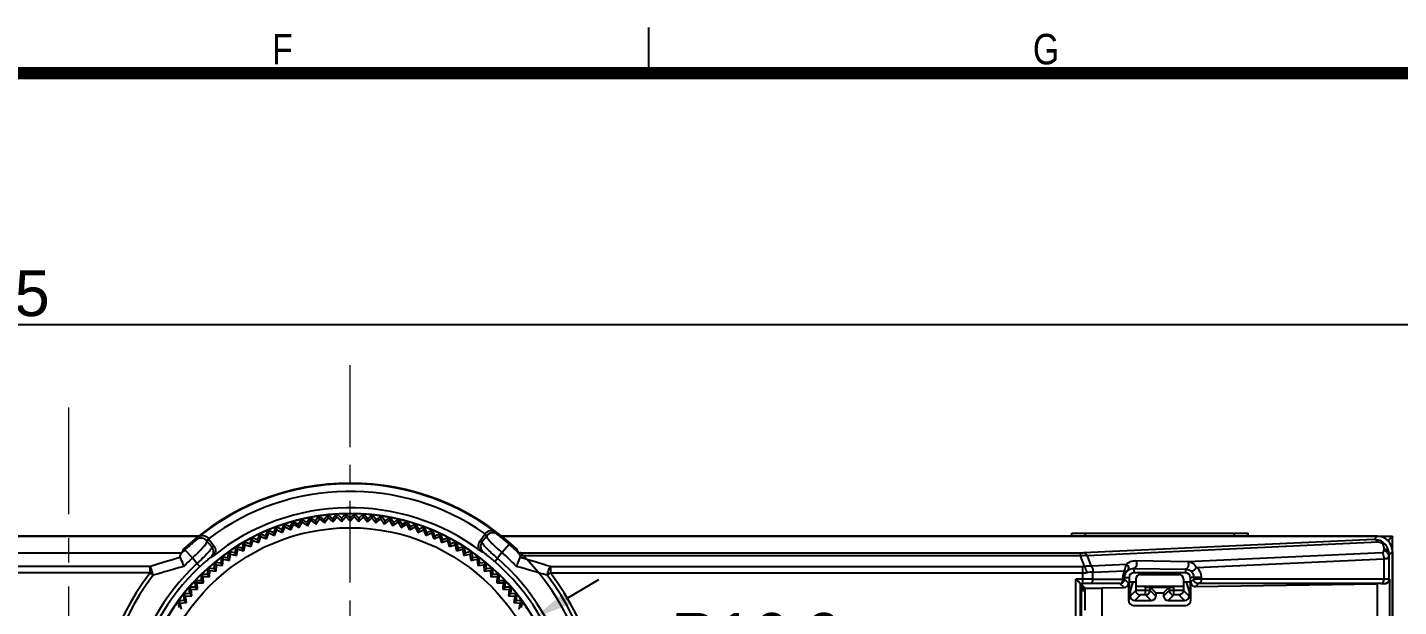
# Model space of a CAD drawing. Header units: millimetres. Extents: x 509 to 2357, y -197 to 647.
# Drawn here: x 2062.8 to 2152.9, y 170.6 to 208.6 of the extents above; entities that cross this region are included whole.
import ezdxf

# ---------------------------------------------------------------- set-up
doc = ezdxf.new("R2010")
doc.units = ezdxf.units.MM
doc.header["$PDMODE"] = 3
doc.header["$PDSIZE"] = 0.7
doc.linetypes.add('CENTER', pattern=[17.8, 10.75, -2.35, 2.35, -2.35])
doc.linetypes.add('CENTER2', pattern=[28.575, 19.05, -3.175, 3.175, -3.175])
doc.layers.get('0').update_dxf_attribs({"linetype": 'CONTINUOUS'})
doc.layers.get('Defpoints').update_dxf_attribs({"linetype": 'CONTINUOUS'})
doc.layers.add('3', color=112, linetype='CENTER', lineweight=15)
for name, color, linetype in [('CASE_BODY_55DXF_CONTINUOUS_LINE', 7, 'CONTINUOUS'), ('COVER_TOP_55DXF_CONTINUOUS_LINE', 7, 'CONTINUOUS'), ('Dim', 1, 'CONTINUOUS'), ('KNOB_ROTARY_DXF_CONTINUOUS_LINE', 7, 'CONTINUOUS')]:
    doc.layers.add(name, color=color, linetype=linetype)
doc.styles.add('OMI-1', font='arial.ttf', dxfattribs={"oblique": 1, "height": 3})
doc.styles.get("Standard").update_dxf_attribs({"font": 'gulim.ttc', "width": 0.8})
doc.dimstyles.new('1', dxfattribs={"dimtxt": 5, "dimasz": 2.5, "dimexe": 0.8, "dimexo": 0.3, "dimgap": 0.5, "dimtad": 1, "dimtoh": 1, "dimdec": 1, "dimzin": 0, "dimdsep": 46, "dimtxsty": 'OMI-1', "dimcen": 0, "dimclrd": 256, "dimclre": 256, "dimclrt": 256, "dimadec": 0, "dimazin": 0, "dimtfac": 0.8, "dimtdec": 1, "dimtix": 1, "dimtmove": 0, "dimatfit": 3, "dimfxl": 1, "dimtolj": 1, "dimtzin": 0, "dimarcsym": 0})

# ---------------------------------------------------------------- blocks, each defined once
blk = doc.blocks.new('*D4122')
at = {"layer": 'Defpoints', "color": 0}
for p in [(2099.681, 165.706), (2083.97, 162.726)]:
    blk.add_point(p, dxfattribs=at)
at = {"layer": 'Dim', "lineweight": -2}
for p, q in [((2102.137, 166.172), (2104.594, 166.638)), ((2116.13, 166.638), (2104.594, 166.638)), ((2083.97, 162.726), (2099.681, 165.706))]:
    blk.add_line(p, q, dxfattribs=at)
blk.add_arc((2083.97, 162.726), 15.991, 7.8728, 45.82838, dxfattribs=at)
at = {"layer": 'Dim'}
blk.add_solid([(2102.06, 166.581), (2102.215, 165.763), (2099.681, 165.706)], dxfattribs=at)
at = {"layer": 'Dim', "insert": (2110.612, 168.67), "char_height": 3, "attachment_point": 5, "style": 'OMI-1'}
blk.add_mtext('\\A1;R16.0', dxfattribs=at)
blk = doc.blocks.new('*D4123')
at = {"layer": 'Defpoints', "color": 0}
for p in [(2096.013, 169.839), (2071.928, 155.614)]:
    blk.add_point(p, dxfattribs=at)
at = {"layer": 'Dim', "lineweight": -2}
for p, q in [((2098.165, 171.11), (2100.318, 172.382)), ((2096.013, 169.839), (2071.928, 155.614)), ((2069.775, 154.342), (2059.904, 148.512)), ((2044.374, 148.512), (2059.904, 148.512))]:
    blk.add_line(p, q, dxfattribs=at)
blk.add_arc((2083.97, 162.726), 13.986, 125.97482, 213.84478, dxfattribs=at)
at = {"layer": 'Dim'}
for points in [[(2097.953, 171.469), (2098.377, 170.751), (2096.013, 169.839)], [(2069.987, 153.984), (2069.563, 154.701), (2071.928, 155.614)]]:
    blk.add_solid(points, dxfattribs=at)
at = {"layer": 'Dim', "insert": (2050.01, 150.628), "char_height": 3, "attachment_point": 5, "style": 'OMI-1'}
blk.add_mtext('\\A1;∅28.0', dxfattribs=at)
blk = doc.blocks.new('*D4134')
at = {"layer": 'Defpoints', "color": 0}
for p in [(2162.67, 189.139), (2162.67, 182.443), (1955.27, 173.241)]:
    blk.add_point(p, dxfattribs=at)
at = {"layer": 'Dim', "lineweight": -2}
for p, q in [((1955.27, 173.541), (1955.27, 189.939)), ((2162.67, 182.743), (2162.67, 189.939)), ((1957.77, 189.139), (2160.17, 189.139))]:
    blk.add_line(p, q, dxfattribs=at)
at = {"layer": 'Dim'}
for points in [[(1957.77, 189.555), (1957.77, 188.722), (1955.27, 189.139)], [(2160.17, 188.722), (2160.17, 189.555), (2162.67, 189.139)]]:
    blk.add_solid(points, dxfattribs=at)
at = {"layer": 'Dim', "insert": (2058.97, 191.17), "char_height": 3, "attachment_point": 5, "style": 'OMI-1'}
blk.add_mtext('\\A1;\\A1;207.5', dxfattribs=at)

msp = doc.modelspace()

# ---------------------------------------------------------------- linework, layer by layer
msp.add_line((2103.589, 205.65), (2103.589, 208.65))
at = {"const_width": 0.8}
msp.add_lwpolyline([(2353.589, 205.65), (1803.589, 205.65), (1803.589, -174.35), (2353.589, -174.35)], close=True, dxfattribs=at)
at = {"layer": '3', "linetype": 'CENTER', "ltscale": 0.5}
msp.add_line((2083.97, 109.889), (2083.97, 187.078), dxfattribs=at)
at = {"layer": '3', "linetype": 'CENTER2', "ltscale": 0.5}
msp.add_line((2065.47, -109.066), (2065.47, 183.692), dxfattribs=at)
at = {"layer": 'CASE_BODY_55DXF_CONTINUOUS_LINE', "color": 7, "linetype": 'Continuous'}
for p, q in [((1978.47, 175.226), (2073.999, 175.226)), ((2093.94, 175.226), (2152.47, 175.226)), ((2131.393, 175.426), (2142.993, 175.426)), ((2131.393, 175.226), (2131.393, 175.426)), ((2131.393, 175.426), (2142.993, 175.426)), ((2131.393, 175.226), (2131.393, 175.426)), ((2132.293, 175.226), (2132.293, 175.426)), ((2142.093, 175.226), (2142.093, 175.426)), ((2142.993, 175.226), (2142.993, 175.426)), ((2152.47, 175.226), (2152.177, 174.933)), ((2152.355, 175.111), (2152.325, 175.081)), ((2152.47, 169.149), (2152.47, 175.226)), ((2135.405, 172.226), (2135.231, 171.646)), ((2135.601, 172.407), (2135.604, 171.962)), ((2135.9, 172.712), (2138.441, 172.712)), ((2138.739, 172.407), (2138.737, 171.962)), ((2139.109, 171.646), (2138.935, 172.226)), ((2132.028, 171.982), (2132.058, 171.982)), ((2132.123, 171.957), (2132.028, 171.957)), ((2132.028, 171.903), (2132.178, 171.903)), ((2132.203, 171.878), (2132.028, 171.878)), ((2132.27, 171.8), (2132.028, 171.8)), ((2132.028, 171.746), (2132.27, 171.746)), ((2132.27, 171.721), (2132.028, 171.721)), ((2132.27, 171.646), (2132.028, 171.646)), ((2132.049, 171.824), (2132.27, 171.824)), ((2135.231, 171.646), (2135.17, 171.646)), ((2135.231, 171.304), (2135.604, 171.676)), ((2135.231, 171.646), (2135.231, 171.304)), ((2135.531, 171.004), (2135.902, 171.375)), ((2135.604, 171.962), (2138.737, 171.962)), ((2135.604, 171.962), (2135.604, 171.676)), ((2136.538, 171.675), (2135.604, 171.675)), ((2136.24, 171.375), (2135.902, 171.375)), ((2136.238, 171.876), (2138.102, 171.876)), ((2136.238, 171.375), (2136.238, 171.876)), ((2136.609, 171.004), (2136.238, 171.375)), ((2136.537, 171.644), (2136.538, 171.675)), ((2136.538, 171.675), (2136.538, 171.875)), ((2136.538, 171.875), (2136.909, 171.504)), ((2136.909, 171.304), (2136.553, 171.66)), ((2136.909, 171.504), (2137.431, 171.504)), ((2136.909, 171.504), (2136.909, 171.304)), ((2137.802, 171.875), (2137.431, 171.504)), ((2137.802, 171.675), (2137.431, 171.304)), ((2137.431, 171.504), (2137.431, 171.304)), ((2138.102, 171.375), (2137.731, 171.004)), ((2137.802, 171.875), (2137.802, 171.675)), ((2138.737, 171.675), (2137.802, 171.675)), ((2138.102, 171.375), (2138.102, 171.876)), ((2138.438, 171.375), (2138.102, 171.375)), ((2138.438, 171.375), (2138.809, 171.004)), ((2138.737, 171.962), (2138.737, 171.676)), ((2138.737, 171.676), (2139.109, 171.304)), ((2139.17, 171.646), (2139.109, 171.646)), ((2139.109, 171.646), (2139.109, 171.304)), ((2135.531, 171.004), (2136.609, 171.004)), ((2137.731, 171.004), (2138.809, 171.004))]:
    msp.add_line(p, q, dxfattribs=at)
for points in [[(2152.291, 175.047), (2152.255, 175.012), (2152.217, 174.974), (2152.177, 174.933)], [(2152.43, 175.186), (2152.409, 175.164), (2152.355, 175.111)], [(2152.47, 175.226), (2152.468, 175.223), (2152.46, 175.216), (2152.447, 175.203)]]:
    msp.add_lwpolyline(points, dxfattribs=at)
msp.add_arc((2151.47, 174.226), 1, 0, 90, dxfattribs=at)
for centre, major_axis, ratio, start_param, end_param in [((2135.901, 172.407), (-0.045, 0.302), 0.981628, -0.145647, 1.425058), ((2138.439, 172.407), (0.045, 0.302), 0.981628, -1.425058, 0.145647), ((2135.531, 171.304), (0.212, 0.212), 0.999973, -3.926977, -2.356208), ((2136.238, 171.875), (0.3, 0), 0.005236, 0.005236, 1.570796), ((2136.609, 171.304), (0.212, -0.212), 0.999973, -0.785384, 0.785384), ((2137.731, 171.304), (0.212, 0.212), 0.999973, -3.926977, -2.356208), ((2138.102, 171.875), (0.3, 0), 0.005236, 1.570796, 1.753107), ((2138.809, 171.304), (0.212, -0.212), 0.999973, -0.785384, 0.785384)]:
    msp.add_ellipse(centre, major_axis=major_axis, ratio=ratio, start_param=start_param, end_param=end_param, dxfattribs=at)
for points, knots in [([(2135.604, 171.675), (2135.604, 171.591), (2135.677, 171.431), (2135.834, 171.375), (2135.902, 171.375)], [0, 0, 0, 0, 0.551802, 1, 1, 1, 1]), ([(2136.24, 171.375), (2136.311, 171.375), (2136.459, 171.431), (2136.529, 171.573), (2136.537, 171.644)], [0, 0, 0, 0, 0.499946, 1, 1, 1, 1]), ([(2138.737, 171.676), (2138.737, 171.592), (2138.664, 171.431), (2138.507, 171.375), (2138.438, 171.375)], [0, 0, 0, 0, 0.551509, 1, 1, 1, 1])]:
    msp.add_open_spline(points, degree=3, knots=knots, dxfattribs=at)
for points in [[(2137.802, 171.675), (2137.802, 171.606), (2137.828, 171.534), (2137.872, 171.482)], [(2137.872, 171.482), (2137.927, 171.417), (2138.018, 171.375), (2138.102, 171.375)]]:
    msp.add_open_spline(points, degree=3, dxfattribs=at)
at = {"layer": 'COVER_TOP_55DXF_CONTINUOUS_LINE', "color": 7, "linetype": 'Continuous'}
for p, q in [((2073.999, 175.226), (1979.469, 175.226)), ((2074.884, 174.525), (2074.561, 174.917)), ((2074.665, 175.067), (2075.019, 174.597)), ((2092.494, 174.907), (2092.832, 175.39)), ((2092.941, 175.244), (2092.632, 174.84)), ((2151.472, 175.226), (2093.94, 175.226)), ((2151.26, 175.014), (2132.159, 174.131)), ((2151.535, 174.831), (2132.434, 173.947)), ((2151.26, 175.014), (2151.472, 175.226)), ((2072.89, 174.115), (1980.58, 174.115)), ((2073.105, 174.33), (2073.599, 173.803)), ((2093.942, 174.165), (2093.652, 173.789)), ((2093.942, 174.165), (2094.416, 174.709)), ((2131.976, 174.127), (2095.052, 174.127)), ((2131.976, 173.941), (2095.142, 173.941)), ((2131.976, 173.941), (2131.976, 174.127)), ((2131.976, 173.941), (2131.976, 174.127)), ((2132.222, 173.255), (2131.976, 173.941)), ((2132.222, 173.255), (2131.976, 173.941)), ((2132.671, 173.288), (2132.434, 173.947)), ((2139.013, 173.581), (2151.782, 174.172)), ((2151.917, 174.307), (2151.925, 174.421)), ((2152.241, 173.891), (2152.249, 174.006)), ((2152.249, 174.006), (2152.47, 174.228)), ((2152.47, 174.228), (2152.47, 169.149)), ((2070.815, 173.241), (2036.97, 173.241)), ((2070.815, 173.241), (2070.815, 172.828)), ((2073.902, 173.438), (2073.599, 173.803)), ((2073.902, 173.438), (2074.092, 173.235)), ((2093.469, 173.579), (2093.652, 173.789)), ((2097.125, 173.241), (2132.122, 173.241)), ((2097.125, 173.241), (2097.125, 172.828)), ((2132.122, 172.415), (2132.122, 173.241)), ((2132.671, 173.288), (2134.983, 173.395)), ((2135.47, 173.122), (2138.87, 173.074)), ((2135.47, 173.122), (2135.47, 172.826)), ((2135.608, 173.629), (2139.013, 173.581)), ((2138.87, 173.074), (2138.87, 172.826)), ((2139.59, 173.187), (2151.904, 173.756)), ((2151.904, 173.756), (2151.904, 172.419)), ((2152.241, 173.891), (2152.241, 172.414)), ((2070.815, 172.828), (2036.97, 172.828)), ((2070.815, 172.828), (2071.027, 172.666)), ((2096.914, 172.666), (2097.125, 172.828)), ((2097.125, 172.828), (2132.122, 172.828)), ((2132.122, 172.415), (2131.668, 172.408)), ((2132.122, 172.415), (2131.668, 172.408)), ((2131.668, 153.282), (2131.668, 172.408)), ((2131.968, 172.113), (2131.668, 172.408)), ((2131.668, 153.282), (2131.668, 172.408)), ((2131.968, 172.113), (2131.668, 172.408)), ((2131.926, 172.154), (2131.904, 172.176)), ((2131.926, 172.154), (2131.904, 172.176)), ((2131.957, 172.124), (2131.944, 172.137)), ((2131.968, 172.113), (2131.965, 172.116)), ((2132.127, 172.115), (2131.968, 172.113)), ((2132.127, 172.115), (2131.968, 172.113)), ((2131.968, 153.582), (2131.968, 172.113)), ((2132.028, 172.054), (2131.968, 172.113)), ((2131.968, 153.582), (2131.968, 172.113)), ((2132.028, 172.054), (2131.968, 172.113)), ((2132.127, 172.115), (2132.122, 172.415)), ((2134.559, 172.119), (2132.59, 172.119)), ((2132.784, 172.872), (2134.869, 172.968)), ((2132.784, 172.419), (2132.784, 172.872)), ((2132.784, 172.419), (2134.854, 172.419)), ((2134.828, 171.855), (2134.559, 172.119)), ((2134.753, 172.526), (2135.17, 172.526)), ((2134.753, 172.419), (2134.753, 172.526)), ((2134.854, 172.419), (2134.854, 172.526)), ((2135.123, 172.155), (2134.854, 172.419)), ((2135.123, 172.155), (2135.123, 171.026)), ((2135.17, 172.526), (2135.17, 171.826)), ((2135.17, 172.226), (2135.596, 172.226)), ((2138.87, 172.826), (2135.47, 172.826)), ((2138.745, 172.226), (2139.17, 172.226)), ((2139.905, 172.526), (2139.17, 172.526)), ((2139.17, 172.526), (2139.17, 171.826)), ((2139.407, 172.419), (2139.217, 172.227)), ((2139.217, 171.026), (2139.217, 172.227)), ((2139.407, 172.526), (2139.407, 172.419)), ((2151.904, 172.419), (2139.407, 172.419)), ((2139.407, 172.412), (2139.407, 172.419)), ((2139.711, 172.119), (2139.522, 171.927)), ((2139.711, 172.119), (2139.707, 172.119)), ((2151.71, 172.119), (2139.711, 172.119)), ((2139.905, 172.526), (2139.905, 172.419)), ((2152.269, 172.405), (2152.241, 172.414)), ((2152.269, 172.405), (2152.269, 169.171)), ((2132.028, 172.054), (2132.058, 172.054)), ((2132.028, 169.626), (2132.028, 172.054)), ((2132.049, 172.029), (2132.058, 172.054)), ((2132.27, 171.812), (2132.049, 172.029)), ((2132.27, 171.812), (2133.37, 171.829)), ((2132.27, 170.376), (2132.27, 171.812)), ((2133.37, 171.832), (2134.828, 171.855)), ((2133.37, 171.832), (2133.37, 169.184)), ((2135.17, 171.826), (2135.148, 171.026)), ((2139.17, 171.826), (2139.192, 171.026)), ((2139.522, 171.927), (2151.47, 172.111)), ((2151.47, 172.111), (2151.47, 169.184)), ((2135.47, 170.679), (2138.87, 170.679))]:
    msp.add_line(p, q, dxfattribs=at)
for points in [[(2131.904, 172.176), (2131.849, 172.23), (2131.817, 172.262), (2131.782, 172.296), (2131.745, 172.332), (2131.707, 172.369), (2131.668, 172.408)], [(2131.782, 172.296), (2131.745, 172.332), (2131.707, 172.369), (2131.668, 172.408)], [(2131.904, 172.176), (2131.849, 172.23), (2131.817, 172.262)], [(2131.968, 172.113), (2131.965, 172.116), (2131.957, 172.124), (2131.944, 172.137)]]:
    msp.add_lwpolyline(points, dxfattribs=at)
for centre, radius, start, end in [((2083.97, 162.726), 15.991, 46.90329, 133.09671), ((2083.97, 162.726), 15.956, 53.3193, 128.71659), ((2083.97, 162.726), 15.456, 55.01794, 127.01794), ((2083.97, 162.726), 14.376, 53.08736, 128.94853), ((2086.92, 164.167), 16.981, 139.58735, 140.35021), ((2087.304, 164.484), 16.47, 140.07272, 140.69293), ((2085.731, 160.761), 15.679, 63.8892, 64.4498), ((2080.576, 164.364), 16.47, 41.34296, 41.96317), ((2080.971, 164.062), 16.981, 41.68568, 42.44854), ((2083.97, 162.726), 15.896, 133.11684, 134.21948), ((2082.28, 160.7), 15.679, 117.58609, 118.14669), ((2086.152, 160.494), 15.168, 64.27295, 64.82247), ((2083.97, 162.726), 15.175, 43.86546, 48.91905), ((2083.97, 162.726), 15.896, 45.66083, 48.91905), ((2083.97, 162.726), 14.701, 133.22855, 48.80734), ((2083.97, 162.726), 14.423, 133.22855, 48.80734), ((2089.062, 115.26), 60.784, 105.51623, 107.46899), ((2088.58, 115.365), 59.929, 105.03861, 107.03147), ((2083.97, 162.726), 15.175, 133.11684, 136.13454), ((2081.87, 160.418), 15.168, 117.21342, 117.76294), ((2079.361, 115.364), 59.93, 72.96858, 74.96141), ((2078.878, 115.259), 60.786, 72.53112, 74.48383), ((2132.122, 173.624), 0.383, 270.04722, 285.25764), ((2083.97, 162.726), 16.586, 142.47851, 37.52148), ((2083.97, 162.726), 16.32, 142.47851, 37.52148), ((2132.123, 175.148), 2.32, 269.97139, 276.1813), ((2133.007, 167.001), 5.875, 92.17945, 96.19671), ((2135.656, 172.526), 0.903, 173.34386, 179.99578), ((2135.655, 172.526), 0.902, 150.63176, 173.339), ((2135.458, 172.526), 0.603, 168.58983, 179.98351), ((2135.456, 172.526), 0.602, 150.41929, 168.57661), ((2135.424, 172.544), 0.565, 131.24023, 150.40284), ((2135.47, 172.526), 0.3, 90, 180), ((2138.87, 172.526), 0.3, 0, 90), ((2135.47, 171.026), 0.347, 180, 270), ((2138.87, 171.026), 0.347, 270, 0)]:
    msp.add_arc(centre, radius, start, end, dxfattribs=at)
for centre, major_axis, ratio, start_param, end_param in [((2151.469, 174.225), (0.709, 0.709), 0.997265, -0.784029, 0.784029), ((2083.97, 167.26), (0, 13.612), 0.942905, 1.01836, 1.042703), ((2083.97, 167.26), (0, 13.612), 0.942905, -1.041973, -1.01836), ((2134.823, 172.155), (0.214, -0.211), 0.9997, -0.777608, 0.777487), ((2139.517, 172.227), (0.211, 0.214), 0.999691, -3.934479, -2.34859)]:
    msp.add_ellipse(centre, major_axis=major_axis, ratio=ratio, start_param=start_param, end_param=end_param, dxfattribs=at)
for points, knots in [([(2073.105, 174.33), (2073.196, 174.415), (2073.365, 174.571), (2073.59, 174.771), (2073.744, 174.911), (2073.824, 174.978), (2073.845, 175.003)], [0, 0, 0, 0, 0.374163, 0.688488, 0.903165, 1, 1, 1, 1]), ([(2073.599, 173.803), (2073.732, 173.924), (2073.974, 174.152), (2074.278, 174.469), (2074.468, 174.699), (2074.547, 174.84), (2074.564, 174.896), (2074.561, 174.917)], [0, 0, 0, 0, 0.362374, 0.670898, 0.888116, 0.956857, 1, 1, 1, 1]), ([(2074.561, 174.917), (2074.482, 175.021), (2074.228, 175.171), (2073.945, 175.086), (2073.845, 175.003)], [0, 0, 0, 0, 0.50066, 1, 1, 1, 1]), ([(2074.665, 175.067), (2074.582, 175.177), (2074.337, 175.313), (2074.076, 175.242), (2073.99, 175.176)], [0, 0, 0, 0, 0.558835, 1, 1, 1, 1]), ([(2092.604, 174.22), (2092.504, 174.296), (2092.357, 174.533), (2092.422, 174.805), (2092.494, 174.907)], [0, 0, 0, 0, 0.500066, 1, 1, 1, 1]), ([(2092.632, 174.84), (2092.561, 174.739), (2092.495, 174.47), (2092.638, 174.233), (2092.736, 174.158)], [0, 0, 0, 0, 0.500632, 1, 1, 1, 1]), ([(2093.652, 173.789), (2093.514, 173.905), (2093.264, 174.124), (2092.977, 174.393), (2092.799, 174.581), (2092.709, 174.688), (2092.654, 174.769), (2092.631, 174.82), (2092.632, 174.84)], [0, 0, 0, 0, 0.366048, 0.676084, 0.797505, 0.892435, 0.959635, 1, 1, 1, 1]), ([(2092.832, 175.39), (2092.91, 175.503), (2093.151, 175.647), (2093.414, 175.586), (2093.502, 175.523)], [0, 0, 0, 0, 0.558835, 1, 1, 1, 1]), ([(2092.941, 175.244), (2092.939, 175.222), (2092.957, 175.167), (2093.041, 175.029), (2093.239, 174.806), (2093.554, 174.5), (2093.804, 174.28), (2093.942, 174.165)], [0, 0, 0, 0, 0.043127, 0.111879, 0.329115, 0.637588, 1, 1, 1, 1]), ([(2093.653, 175.355), (2093.55, 175.434), (2093.264, 175.51), (2093.016, 175.351), (2092.941, 175.244)], [0, 0, 0, 0, 0.49934, 1, 1, 1, 1]), ([(2093.653, 175.355), (2093.675, 175.331), (2093.757, 175.267), (2093.916, 175.132), (2094.148, 174.94), (2094.322, 174.791), (2094.416, 174.709)], [0, 0, 0, 0, 0.096814, 0.311492, 0.625788, 1, 1, 1, 1]), ([(2152.249, 174.006), (2152.252, 174.13), (2152.212, 174.389), (2152.004, 174.733), (2151.665, 174.967), (2151.392, 175.017), (2151.26, 175.014)], [0, 0, 0, 0, 0.237268, 0.488031, 0.746894, 1, 1, 1, 1]), ([(2151.535, 174.831), (2151.501, 174.882), (2151.424, 174.968), (2151.312, 175.011), (2151.26, 175.014)], [0, 0, 0, 0, 0.537295, 1, 1, 1, 1]), ([(2151.925, 174.421), (2151.931, 174.514), (2151.888, 174.681), (2151.712, 174.814), (2151.59, 174.833), (2151.535, 174.831)], [0, 0, 0, 0, 0.437917, 0.736991, 1, 1, 1, 1]), ([(2072.802, 173.829), (2072.777, 173.899), (2072.815, 174.013), (2072.873, 174.094), (2072.89, 174.115)], [0, 0, 0, 0, 0.732543, 1, 1, 1, 1]), ([(2072.89, 174.115), (2072.888, 174.115), (2072.886, 174.115), (2072.884, 174.118), (2072.884, 174.119)], [0, 0, 0, 0, 0.711513, 1, 1, 1, 1]), ([(2074.884, 174.525), (2074.885, 174.505), (2074.865, 174.453), (2074.812, 174.37), (2074.726, 174.259), (2074.554, 174.065), (2074.278, 173.786), (2074.035, 173.559), (2073.902, 173.438)], [0, 0, 0, 0, 0.040382, 0.107571, 0.202481, 0.323897, 0.633993, 1, 1, 1, 1]), ([(2074.804, 173.839), (2074.9, 173.918), (2075.034, 174.16), (2074.958, 174.426), (2074.884, 174.525)], [0, 0, 0, 0, 0.499368, 1, 1, 1, 1]), ([(2075.019, 174.597), (2075.095, 174.497), (2075.169, 174.227), (2075.031, 173.985), (2074.933, 173.906)], [0, 0, 0, 0, 0.499975, 1, 1, 1, 1]), ([(2093.469, 173.579), (2093.378, 173.659), (2093.211, 173.8), (2092.99, 173.978), (2092.836, 174.089), (2092.761, 174.146), (2092.736, 174.158)], [0, 0, 0, 0, 0.388022, 0.702383, 0.908634, 1, 1, 1, 1]), ([(2095.08, 174.096), (2095.077, 174.1), (2095.067, 174.11), (2095.056, 174.12), (2095.052, 174.127)], [0, 0, 0, 0, 0.385943, 1, 1, 1, 1]), ([(2095.142, 173.941), (2095.139, 173.958), (2095.125, 174.011), (2095.107, 174.068), (2095.08, 174.096)], [0, 0, 0, 0, 0.305643, 1, 1, 1, 1]), ([(2132.159, 174.131), (2132.146, 174.13), (2132.085, 174.128), (2132.024, 174.127), (2131.976, 174.127)], [0, 0, 0, 0, 0.219561, 1, 1, 1, 1]), ([(2132.159, 174.131), (2132.146, 174.13), (2132.085, 174.128), (2132.024, 174.127), (2131.976, 174.127)], [0, 0, 0, 0, 0.219561, 1, 1, 1, 1]), ([(2132.434, 173.947), (2132.399, 173.951), (2132.247, 173.961), (2132.093, 173.954), (2131.976, 173.941)], [0, 0, 0, 0, 0.230558, 1, 1, 1, 1]), ([(2132.434, 173.947), (2132.399, 173.951), (2132.247, 173.961), (2132.093, 173.954), (2131.976, 173.941)], [0, 0, 0, 0, 0.230558, 1, 1, 1, 1]), ([(2132.434, 173.947), (2132.401, 173.998), (2132.323, 174.085), (2132.211, 174.128), (2132.159, 174.131)], [0, 0, 0, 0, 0.537295, 1, 1, 1, 1]), ([(2151.782, 174.172), (2151.818, 174.174), (2151.893, 174.2), (2151.915, 174.274), (2151.917, 174.307)], [0, 0, 0, 0, 0.523342, 1, 1, 1, 1]), ([(2151.782, 174.172), (2151.801, 174.143), (2151.871, 174.015), (2151.901, 173.867), (2151.904, 173.756)], [0, 0, 0, 0, 0.235044, 1, 1, 1, 1]), ([(2151.917, 174.307), (2152.006, 174.268), (2152.162, 174.159), (2152.237, 173.977), (2152.241, 173.891)], [0, 0, 0, 0, 0.529342, 1, 1, 1, 1]), ([(2151.925, 174.421), (2152.013, 174.383), (2152.17, 174.274), (2152.245, 174.092), (2152.249, 174.006)], [0, 0, 0, 0, 0.529342, 1, 1, 1, 1]), ([(2071.027, 172.666), (2071.006, 172.771), (2070.948, 172.968), (2070.866, 173.157), (2070.815, 173.241)], [0, 0, 0, 0, 0.52226, 1, 1, 1, 1]), ([(2072.802, 173.829), (2072.817, 173.785), (2072.895, 173.59), (2072.978, 173.397), (2073.03, 173.242)], [0, 0, 0, 0, 0.222495, 1, 1, 1, 1]), ([(2074.804, 173.839), (2074.779, 173.826), (2074.707, 173.767), (2074.557, 173.65), (2074.342, 173.465), (2074.18, 173.318), (2074.092, 173.235)], [0, 0, 0, 0, 0.091406, 0.297687, 0.612084, 1, 1, 1, 1]), ([(2094.911, 173.242), (2094.928, 173.293), (2094.999, 173.49), (2095.086, 173.682), (2095.139, 173.829)], [0, 0, 0, 0, 0.255788, 1, 1, 1, 1]), ([(2096.914, 172.666), (2096.935, 172.771), (2096.992, 172.968), (2097.075, 173.157), (2097.125, 173.241)], [0, 0, 0, 0, 0.521998, 1, 1, 1, 1]), ([(2132.222, 173.255), (2132.262, 173.263), (2132.409, 173.291), (2132.561, 173.298), (2132.671, 173.288)], [0, 0, 0, 0, 0.266097, 1, 1, 1, 1]), ([(2132.222, 173.255), (2132.237, 173.226), (2132.299, 173.093), (2132.345, 172.952), (2132.373, 172.842)], [0, 0, 0, 0, 0.221601, 1, 1, 1, 1]), ([(2132.671, 173.288), (2132.689, 173.259), (2132.756, 173.131), (2132.783, 172.983), (2132.784, 172.872)], [0, 0, 0, 0, 0.233967, 1, 1, 1, 1]), ([(2134.869, 172.968), (2134.88, 173.011), (2134.918, 173.153), (2134.957, 173.295), (2134.983, 173.395)], [0, 0, 0, 0, 0.297407, 1, 1, 1, 1]), ([(2134.983, 173.395), (2135.061, 173.465), (2135.257, 173.588), (2135.486, 173.631), (2135.608, 173.629)], [0, 0, 0, 0, 0.461759, 1, 1, 1, 1]), ([(2134.983, 173.395), (2135.05, 173.343), (2135.147, 173.2), (2135.104, 173.02), (2135.052, 172.969)], [0, 0, 0, 0, 0.535135, 1, 1, 1, 1]), ([(2135.052, 172.969), (2135.077, 172.991), (2135.197, 173.081), (2135.353, 173.124), (2135.47, 173.122)], [0, 0, 0, 0, 0.220959, 1, 1, 1, 1]), ([(2135.608, 173.629), (2135.635, 173.583), (2135.666, 173.473), (2135.654, 173.311), (2135.594, 173.173), (2135.509, 173.122), (2135.47, 173.122)], [0, 0, 0, 0, 0.268294, 0.555285, 0.806539, 1, 1, 1, 1]), ([(2139.013, 173.581), (2139.038, 173.535), (2139.065, 173.425), (2139.054, 173.263), (2138.994, 173.125), (2138.909, 173.074), (2138.87, 173.074)], [0, 0, 0, 0, 0.266441, 0.554191, 0.806102, 1, 1, 1, 1]), ([(2138.87, 173.074), (2138.898, 173.073), (2139.018, 173.062), (2139.134, 173.01), (2139.205, 172.951)], [0, 0, 0, 0, 0.232785, 1, 1, 1, 1]), ([(2139.01, 173.581), (2139.067, 173.577), (2139.302, 173.519), (2139.495, 173.342), (2139.59, 173.187)], [0, 0, 0, 0, 0.238528, 1, 1, 1, 1]), ([(2139.59, 173.187), (2139.57, 173.143), (2139.493, 173.018), (2139.292, 172.886), (2139.205, 172.951)], [0, 0, 0, 0, 0.308033, 1, 1, 1, 1]), ([(2139.59, 173.187), (2139.682, 173.112), (2139.845, 172.912), (2139.905, 172.658), (2139.905, 172.526)], [0, 0, 0, 0, 0.473086, 1, 1, 1, 1]), ([(2151.904, 173.756), (2151.95, 173.757), (2152.032, 173.764), (2152.153, 173.789), (2152.233, 173.846), (2152.241, 173.891)], [0, 0, 0, 0, 0.360929, 0.642987, 1, 1, 1, 1]), ([(2132.784, 172.419), (2132.735, 172.419), (2132.515, 172.419), (2132.294, 172.417), (2132.122, 172.415)], [0, 0, 0, 0, 0.219972, 1, 1, 1, 1]), ([(2132.59, 172.119), (2132.556, 172.119), (2132.402, 172.119), (2132.247, 172.117), (2132.127, 172.115)], [0, 0, 0, 0, 0.219972, 1, 1, 1, 1]), ([(2132.59, 172.119), (2132.645, 172.121), (2132.76, 172.216), (2132.784, 172.347), (2132.784, 172.419)], [0, 0, 0, 0, 0.430824, 1, 1, 1, 1]), ([(2134.559, 172.119), (2134.635, 172.121), (2134.792, 172.186), (2134.854, 172.344), (2134.854, 172.419)], [0, 0, 0, 0, 0.499937, 1, 1, 1, 1]), ([(2134.559, 172.119), (2134.614, 172.121), (2134.73, 172.216), (2134.753, 172.347), (2134.753, 172.419)], [0, 0, 0, 0, 0.430834, 1, 1, 1, 1]), ([(2134.869, 172.968), (2134.882, 172.955), (2134.916, 172.917), (2134.949, 172.855), (2134.933, 172.823)], [0, 0, 0, 0, 0.341041, 1, 1, 1, 1]), ([(2139.205, 172.951), (2139.261, 172.906), (2139.366, 172.779), (2139.407, 172.615), (2139.407, 172.526)], [0, 0, 0, 0, 0.446098, 1, 1, 1, 1]), ([(2139.905, 172.419), (2139.905, 172.347), (2139.882, 172.216), (2139.766, 172.121), (2139.711, 172.119)], [0, 0, 0, 0, 0.569174, 1, 1, 1, 1]), ([(2151.71, 172.119), (2151.765, 172.121), (2151.88, 172.216), (2151.904, 172.347), (2151.904, 172.419)], [0, 0, 0, 0, 0.430824, 1, 1, 1, 1]), ([(2151.71, 172.119), (2151.737, 172.119), (2151.813, 172.119), (2151.889, 172.12), (2151.937, 172.116)], [0, 0, 0, 0, 0.361894, 1, 1, 1, 1]), ([(2152.241, 172.414), (2152.231, 172.417), (2152.198, 172.416), (2152.086, 172.42), (2151.983, 172.419), (2151.904, 172.419)], [0, 0, 0, 0, 0.089249, 0.291582, 1, 1, 1, 1]), ([(2152.241, 172.414), (2152.241, 172.352), (2152.199, 172.223), (2152.087, 172.145), (2152.027, 172.127)], [0, 0, 0, 0, 0.500139, 1, 1, 1, 1]), ([(2152.027, 172.127), (2152.095, 172.145), (2152.212, 172.22), (2152.264, 172.347), (2152.269, 172.405)], [0, 0, 0, 0, 0.543819, 1, 1, 1, 1])]:
    msp.add_open_spline(points, degree=3, knots=knots, dxfattribs=at)
for points in [[(2095.142, 173.941), (2095.151, 173.905), (2095.151, 173.864), (2095.139, 173.829)], [(2139.502, 172.2), (2139.445, 172.253), (2139.409, 172.335), (2139.407, 172.412)], [(2139.591, 172.143), (2139.558, 172.156), (2139.528, 172.176), (2139.502, 172.2)], [(2139.707, 172.119), (2139.667, 172.119), (2139.627, 172.127), (2139.591, 172.143)], [(2151.937, 172.116), (2151.967, 172.116), (2151.998, 172.119), (2152.027, 172.127)]]:
    msp.add_open_spline(points, degree=3, dxfattribs=at)
at = {"layer": 'KNOB_ROTARY_DXF_CONTINUOUS_LINE', "color": 7, "linetype": 'Continuous'}
for p, q in [((2082.495, 176.634), (2082.253, 176.318)), ((2082.495, 176.634), (2082.512, 176.605)), ((2082.512, 176.605), (2082.521, 176.637)), ((2082.824, 176.378), (2082.521, 176.637)), ((2083.079, 176.684), (2082.824, 176.378)), ((2083.079, 176.684), (2083.094, 176.654)), ((2083.094, 176.654), (2083.105, 176.685)), ((2083.104, 176.496), (2083.094, 176.654)), ((2083.397, 176.414), (2083.105, 176.685)), ((2083.664, 176.709), (2083.397, 176.414)), ((2083.664, 176.709), (2083.678, 176.678)), ((2083.678, 176.678), (2083.691, 176.709)), ((2083.681, 176.521), (2083.678, 176.678)), ((2083.97, 176.426), (2083.691, 176.709)), ((2084.25, 176.709), (2083.97, 176.426)), ((2084.263, 176.678), (2084.25, 176.709)), ((2084.259, 176.521), (2084.263, 176.678)), ((2084.263, 176.678), (2084.276, 176.709)), ((2084.544, 176.414), (2084.276, 176.709)), ((2084.835, 176.685), (2084.544, 176.414)), ((2084.835, 176.685), (2084.847, 176.654)), ((2084.837, 176.496), (2084.847, 176.654)), ((2084.847, 176.654), (2084.862, 176.684)), ((2085.117, 176.378), (2084.862, 176.684)), ((2085.419, 176.637), (2085.117, 176.378)), ((2085.419, 176.637), (2085.429, 176.605)), ((2085.429, 176.605), (2085.445, 176.634)), ((2085.687, 176.318), (2085.445, 176.634)), ((2079.083, 175.83), (2078.927, 175.464)), ((2079.083, 175.83), (2079.106, 175.806)), ((2079.106, 175.806), (2079.108, 175.84)), ((2079.161, 175.658), (2079.106, 175.806)), ((2079.465, 175.664), (2079.108, 175.84)), ((2079.636, 176.024), (2079.465, 175.664)), ((2079.533, 175.469), (2079.707, 175.848)), ((2079.636, 176.024), (2079.658, 175.999)), ((2079.658, 175.999), (2079.661, 176.032)), ((2079.707, 175.848), (2079.658, 175.999)), ((2080.011, 175.842), (2079.661, 176.032)), ((2079.707, 175.848), (2080.07, 175.644)), ((2080.196, 176.193), (2080.011, 175.842)), ((2080.011, 175.842), (2080.07, 175.644)), ((2080.07, 175.644), (2080.26, 176.015)), ((2080.196, 176.193), (2080.217, 176.167)), ((2080.217, 176.167), (2080.222, 176.201)), ((2080.26, 176.015), (2080.217, 176.167)), ((2080.563, 175.996), (2080.222, 176.201)), ((2080.26, 176.015), (2080.615, 175.796)), ((2080.764, 176.34), (2080.563, 175.996)), ((2080.563, 175.996), (2080.615, 175.796)), ((2080.615, 175.796), (2080.82, 176.159)), ((2080.764, 176.34), (2080.784, 176.313)), ((2080.784, 176.313), (2080.789, 176.346)), ((2080.82, 176.159), (2080.784, 176.313)), ((2081.122, 176.127), (2080.789, 176.346)), ((2080.82, 176.159), (2081.165, 175.925)), ((2081.337, 176.462), (2081.122, 176.127)), ((2081.122, 176.127), (2081.165, 175.925)), ((2081.165, 175.925), (2081.385, 176.279)), ((2081.337, 176.462), (2081.355, 176.434)), ((2081.355, 176.434), (2081.363, 176.467)), ((2081.385, 176.279), (2081.355, 176.434)), ((2081.686, 176.234), (2081.363, 176.467)), ((2081.385, 176.279), (2081.72, 176.031)), ((2081.914, 176.56), (2081.686, 176.234)), ((2081.686, 176.234), (2081.72, 176.031)), ((2081.72, 176.031), (2081.955, 176.376)), ((2081.914, 176.56), (2081.932, 176.532)), ((2081.932, 176.532), (2081.94, 176.564)), ((2081.955, 176.376), (2081.932, 176.532)), ((2082.253, 176.318), (2081.94, 176.564)), ((2081.955, 176.376), (2082.279, 176.113)), ((2082.253, 176.318), (2082.279, 176.113)), ((2082.279, 176.113), (2082.528, 176.448)), ((2082.528, 176.448), (2082.512, 176.605)), ((2082.528, 176.448), (2082.841, 176.173)), ((2082.824, 176.378), (2082.841, 176.173)), ((2082.841, 176.173), (2083.104, 176.496)), ((2083.104, 176.496), (2083.405, 176.208)), ((2083.397, 176.414), (2083.405, 176.208)), ((2083.405, 176.208), (2083.681, 176.521)), ((2083.681, 176.521), (2083.97, 176.22)), ((2083.97, 176.22), (2084.259, 176.521)), ((2083.97, 176.426), (2083.97, 176.22)), ((2084.259, 176.521), (2084.535, 176.208)), ((2084.535, 176.208), (2084.837, 176.496)), ((2084.544, 176.414), (2084.535, 176.208)), ((2084.837, 176.496), (2085.099, 176.173)), ((2085.099, 176.173), (2085.412, 176.448)), ((2085.117, 176.378), (2085.099, 176.173)), ((2085.412, 176.448), (2085.429, 176.605)), ((2085.412, 176.448), (2085.661, 176.113)), ((2085.661, 176.113), (2085.986, 176.376)), ((2085.687, 176.318), (2085.661, 176.113)), ((2086, 176.564), (2085.687, 176.318)), ((2085.986, 176.376), (2086.009, 176.532)), ((2085.986, 176.376), (2086.221, 176.031)), ((2086, 176.564), (2086.009, 176.532)), ((2086.009, 176.532), (2086.026, 176.56)), ((2086.255, 176.234), (2086.026, 176.56)), ((2086.221, 176.031), (2086.556, 176.279)), ((2086.255, 176.234), (2086.221, 176.031)), ((2086.578, 176.467), (2086.255, 176.234)), ((2086.556, 176.279), (2086.585, 176.434)), ((2086.556, 176.279), (2086.776, 175.925)), ((2086.578, 176.467), (2086.585, 176.434)), ((2086.585, 176.434), (2086.604, 176.462)), ((2086.819, 176.127), (2086.604, 176.462)), ((2086.776, 175.925), (2087.121, 176.159)), ((2086.819, 176.127), (2086.776, 175.925)), ((2087.151, 176.346), (2086.819, 176.127)), ((2087.121, 176.159), (2087.157, 176.313)), ((2087.121, 176.159), (2087.326, 175.796)), ((2087.151, 176.346), (2087.157, 176.313)), ((2087.157, 176.313), (2087.177, 176.34)), ((2087.377, 175.996), (2087.177, 176.34)), ((2087.326, 175.796), (2087.681, 176.015)), ((2087.377, 175.996), (2087.326, 175.796)), ((2087.719, 176.201), (2087.377, 175.996)), ((2087.681, 176.015), (2087.723, 176.167)), ((2087.681, 176.015), (2087.87, 175.644)), ((2087.719, 176.201), (2087.723, 176.167)), ((2087.723, 176.167), (2087.744, 176.193)), ((2087.93, 175.842), (2087.744, 176.193)), ((2087.87, 175.644), (2088.234, 175.848)), ((2087.93, 175.842), (2087.87, 175.644)), ((2088.28, 176.032), (2087.93, 175.842)), ((2088.234, 175.848), (2088.283, 175.999)), ((2088.234, 175.848), (2088.408, 175.469)), ((2088.28, 176.032), (2088.283, 175.999)), ((2088.283, 175.999), (2088.305, 176.024)), ((2088.476, 175.664), (2088.305, 176.024)), ((2088.833, 175.84), (2088.476, 175.664)), ((2088.78, 175.658), (2088.835, 175.806)), ((2088.833, 175.84), (2088.835, 175.806)), ((2088.835, 175.806), (2088.858, 175.83)), ((2089.014, 175.464), (2088.858, 175.83)), ((2076.966, 174.832), (2076.873, 174.445)), ((2076.966, 174.832), (2076.993, 174.812)), ((2076.993, 174.812), (2076.989, 174.845)), ((2077.37, 174.732), (2076.989, 174.845)), ((2077.479, 175.115), (2077.37, 174.732)), ((2077.47, 174.551), (2077.578, 174.954)), ((2077.479, 175.115), (2077.505, 175.093)), ((2077.505, 175.093), (2077.502, 175.127)), ((2077.879, 174.997), (2077.502, 175.127)), ((2077.578, 174.954), (2077.505, 175.093)), ((2077.578, 174.954), (2077.97, 174.813)), ((2078.003, 175.376), (2077.879, 174.997)), ((2077.879, 174.997), (2077.97, 174.813)), ((2077.97, 174.813), (2078.096, 175.21)), ((2078.003, 175.376), (2078.028, 175.353)), ((2078.028, 175.353), (2078.027, 175.387)), ((2078.398, 175.242), (2078.027, 175.387)), ((2078.096, 175.21), (2078.028, 175.353)), ((2078.096, 175.21), (2078.482, 175.053)), ((2078.538, 175.614), (2078.398, 175.242)), ((2078.398, 175.242), (2078.482, 175.053)), ((2078.482, 175.053), (2078.624, 175.446)), ((2078.538, 175.614), (2078.562, 175.591)), ((2078.562, 175.591), (2078.563, 175.625)), ((2078.624, 175.446), (2078.562, 175.591)), ((2078.927, 175.464), (2078.563, 175.625)), ((2078.624, 175.446), (2079.003, 175.272)), ((2078.927, 175.464), (2079.003, 175.272)), ((2079.003, 175.272), (2079.161, 175.658)), ((2079.161, 175.658), (2079.533, 175.469)), ((2079.465, 175.664), (2079.533, 175.469)), ((2088.476, 175.664), (2088.408, 175.469)), ((2088.408, 175.469), (2088.78, 175.658)), ((2088.78, 175.658), (2088.938, 175.272)), ((2089.014, 175.464), (2088.938, 175.272)), ((2088.938, 175.272), (2089.317, 175.446)), ((2089.378, 175.625), (2089.014, 175.464)), ((2089.317, 175.446), (2089.378, 175.591)), ((2089.317, 175.446), (2089.459, 175.053)), ((2089.378, 175.625), (2089.378, 175.591)), ((2089.378, 175.591), (2089.402, 175.614)), ((2089.543, 175.242), (2089.402, 175.614)), ((2089.543, 175.242), (2089.459, 175.053)), ((2089.459, 175.053), (2089.845, 175.21)), ((2089.913, 175.387), (2089.543, 175.242)), ((2089.845, 175.21), (2089.912, 175.353)), ((2089.845, 175.21), (2089.97, 174.813)), ((2089.913, 175.387), (2089.912, 175.353)), ((2089.912, 175.353), (2089.937, 175.376)), ((2090.062, 174.997), (2089.937, 175.376)), ((2090.062, 174.997), (2089.97, 174.813)), ((2089.97, 174.813), (2090.363, 174.954)), ((2090.438, 175.127), (2090.062, 174.997)), ((2090.363, 174.954), (2090.436, 175.093)), ((2090.363, 174.954), (2090.471, 174.551)), ((2090.438, 175.127), (2090.436, 175.093)), ((2090.436, 175.093), (2090.462, 175.115)), ((2090.57, 174.732), (2090.462, 175.115)), ((2090.952, 174.845), (2090.57, 174.732)), ((2090.952, 174.845), (2090.948, 174.812)), ((2090.948, 174.812), (2090.975, 174.832)), ((2091.067, 174.445), (2090.975, 174.832)), ((2075.977, 174.203), (2075.918, 173.81)), ((2075.977, 174.203), (2076.006, 174.186)), ((2076.006, 174.186), (2075.999, 174.218)), ((2076.389, 174.137), (2075.999, 174.218)), ((2076.096, 174.056), (2076.006, 174.186)), ((2076.039, 173.643), (2076.096, 174.056)), ((2076.096, 174.056), (2076.503, 173.965)), ((2076.465, 174.528), (2076.389, 174.137)), ((2076.389, 174.137), (2076.503, 173.965)), ((2076.465, 174.528), (2076.493, 174.509)), ((2076.493, 174.509), (2076.487, 174.542)), ((2076.873, 174.445), (2076.487, 174.542)), ((2076.577, 174.376), (2076.493, 174.509)), ((2076.503, 173.965), (2076.577, 174.376)), ((2076.577, 174.376), (2076.98, 174.268)), ((2076.873, 174.445), (2076.98, 174.268)), ((2076.98, 174.268), (2077.072, 174.675)), ((2077.072, 174.675), (2076.993, 174.812)), ((2077.072, 174.675), (2077.47, 174.551)), ((2077.37, 174.732), (2077.47, 174.551)), ((2090.57, 174.732), (2090.471, 174.551)), ((2090.471, 174.551), (2090.869, 174.675)), ((2090.869, 174.675), (2090.948, 174.812)), ((2090.869, 174.675), (2090.96, 174.268)), ((2091.067, 174.445), (2090.96, 174.268)), ((2090.96, 174.268), (2091.363, 174.376)), ((2091.453, 174.542), (2091.067, 174.445)), ((2091.363, 174.376), (2091.448, 174.509)), ((2091.363, 174.376), (2091.438, 173.965)), ((2091.552, 174.137), (2091.438, 173.965)), ((2091.438, 173.965), (2091.845, 174.056)), ((2091.453, 174.542), (2091.448, 174.509)), ((2091.448, 174.509), (2091.476, 174.528)), ((2091.552, 174.137), (2091.476, 174.528)), ((2091.941, 174.218), (2091.552, 174.137)), ((2091.845, 174.056), (2091.935, 174.186)), ((2091.845, 174.056), (2091.902, 173.643)), ((2091.941, 174.218), (2091.935, 174.186)), ((2091.935, 174.186), (2091.963, 174.203)), ((2092.023, 173.81), (2091.963, 174.203)), ((2074.602, 173.111), (2074.592, 172.713)), ((2074.602, 173.111), (2074.632, 173.097)), ((2074.632, 173.097), (2074.622, 173.129)), ((2075.018, 173.097), (2074.622, 173.129)), ((2074.738, 172.98), (2074.632, 173.097)), ((2075.045, 173.494), (2075.018, 173.097)), ((2075.018, 173.097), (2075.153, 172.941)), ((2075.045, 173.494), (2075.075, 173.479)), ((2075.075, 173.479), (2075.065, 173.511)), ((2075.461, 173.463), (2075.065, 173.511)), ((2075.175, 173.357), (2075.075, 173.479)), ((2075.153, 172.941), (2075.175, 173.357)), ((2075.175, 173.357), (2075.589, 173.301)), ((2075.504, 173.859), (2075.461, 173.463)), ((2075.461, 173.463), (2075.589, 173.301)), ((2075.504, 173.859), (2075.533, 173.842)), ((2075.533, 173.842), (2075.525, 173.875)), ((2075.918, 173.81), (2075.525, 173.875)), ((2075.628, 173.716), (2075.533, 173.842)), ((2075.589, 173.301), (2075.628, 173.716)), ((2075.628, 173.716), (2076.039, 173.643)), ((2075.918, 173.81), (2076.039, 173.643)), ((2092.023, 173.81), (2091.902, 173.643)), ((2091.902, 173.643), (2092.312, 173.716)), ((2092.416, 173.875), (2092.023, 173.81)), ((2092.312, 173.716), (2092.408, 173.842)), ((2092.312, 173.716), (2092.352, 173.301)), ((2092.48, 173.463), (2092.352, 173.301)), ((2092.352, 173.301), (2092.765, 173.357)), ((2092.416, 173.875), (2092.408, 173.842)), ((2092.408, 173.842), (2092.437, 173.859)), ((2092.48, 173.463), (2092.437, 173.859)), ((2092.875, 173.511), (2092.48, 173.463)), ((2092.765, 173.357), (2092.866, 173.479)), ((2092.765, 173.357), (2092.787, 172.941)), ((2092.922, 173.097), (2092.787, 172.941)), ((2092.875, 173.511), (2092.866, 173.479)), ((2092.866, 173.479), (2092.895, 173.494)), ((2092.922, 173.097), (2092.895, 173.494)), ((2093.319, 173.129), (2092.922, 173.097)), ((2093.202, 172.98), (2093.308, 173.097)), ((2093.319, 173.129), (2093.308, 173.097)), ((2093.308, 173.097), (2093.339, 173.111)), ((2093.349, 172.713), (2093.339, 173.111)), ((2073.766, 172.291), (2073.789, 171.893)), ((2073.766, 172.291), (2073.797, 172.279)), ((2074.182, 172.312), (2073.784, 172.31)), ((2073.797, 172.279), (2073.784, 172.31)), ((2073.912, 172.171), (2073.797, 172.279)), ((2073.943, 171.755), (2073.912, 172.171)), ((2073.912, 172.171), (2074.329, 172.167)), ((2074.175, 172.71), (2074.182, 172.312)), ((2074.175, 172.71), (2074.206, 172.697)), ((2074.182, 172.312), (2074.329, 172.167)), ((2074.206, 172.697), (2074.194, 172.728)), ((2074.592, 172.713), (2074.194, 172.728)), ((2074.317, 172.584), (2074.206, 172.697)), ((2074.329, 172.167), (2074.317, 172.584)), ((2074.317, 172.584), (2074.733, 172.563)), ((2074.592, 172.713), (2074.733, 172.563)), ((2074.733, 172.563), (2074.738, 172.98)), ((2074.738, 172.98), (2075.153, 172.941)), ((2092.787, 172.941), (2093.202, 172.98)), ((2093.202, 172.98), (2093.207, 172.563)), ((2093.349, 172.713), (2093.207, 172.563)), ((2093.207, 172.563), (2093.624, 172.584)), ((2093.746, 172.728), (2093.349, 172.713)), ((2093.624, 172.584), (2093.611, 172.167)), ((2093.759, 172.312), (2093.611, 172.167)), ((2093.611, 172.167), (2094.028, 172.171)), ((2093.624, 172.584), (2093.734, 172.697)), ((2093.746, 172.728), (2093.734, 172.697)), ((2093.734, 172.697), (2093.765, 172.71)), ((2093.759, 172.312), (2093.765, 172.71)), ((2094.157, 172.31), (2093.759, 172.312)), ((2094.028, 172.171), (2093.998, 171.755)), ((2094.028, 172.171), (2094.143, 172.279)), ((2094.157, 172.31), (2094.143, 172.279)), ((2094.143, 172.279), (2094.175, 172.291)), ((2094.151, 171.893), (2094.175, 172.291)), ((2073.001, 171.403), (2073.058, 171.009)), ((2073.001, 171.403), (2073.034, 171.395)), ((2073.414, 171.459), (2073.018, 171.424)), ((2073.034, 171.395), (2073.018, 171.424)), ((2073.157, 171.296), (2073.034, 171.395)), ((2073.157, 171.296), (2073.573, 171.327)), ((2073.222, 170.884), (2073.157, 171.296)), ((2073.374, 171.855), (2073.414, 171.459)), ((2073.374, 171.855), (2073.406, 171.845)), ((2073.789, 171.893), (2073.392, 171.875)), ((2073.406, 171.845), (2073.392, 171.875)), ((2073.526, 171.742), (2073.406, 171.845)), ((2073.414, 171.459), (2073.573, 171.327)), ((2073.526, 171.742), (2073.943, 171.755)), ((2073.573, 171.327), (2073.526, 171.742)), ((2073.789, 171.893), (2073.943, 171.755)), ((2094.151, 171.893), (2093.998, 171.755)), ((2093.998, 171.755), (2094.415, 171.742)), ((2094.549, 171.875), (2094.151, 171.893)), ((2094.415, 171.742), (2094.367, 171.327)), ((2094.526, 171.459), (2094.367, 171.327)), ((2094.367, 171.327), (2094.783, 171.296)), ((2094.415, 171.742), (2094.534, 171.845)), ((2094.526, 171.459), (2094.566, 171.855)), ((2094.923, 171.424), (2094.526, 171.459)), ((2094.549, 171.875), (2094.534, 171.845)), ((2094.534, 171.845), (2094.566, 171.855)), ((2094.783, 171.296), (2094.718, 170.884)), ((2094.783, 171.296), (2094.907, 171.395)), ((2094.883, 171.009), (2094.939, 171.403)), ((2094.923, 171.424), (2094.907, 171.395)), ((2094.907, 171.395), (2094.939, 171.403)), ((2072.648, 170.936), (2072.721, 170.545)), ((2072.648, 170.936), (2072.68, 170.929)), ((2073.058, 171.009), (2072.663, 170.958)), ((2072.68, 170.929), (2072.663, 170.958)), ((2072.808, 170.836), (2072.68, 170.929)), ((2072.808, 170.836), (2073.222, 170.884)), ((2072.89, 170.427), (2072.808, 170.836)), ((2073.058, 171.009), (2073.222, 170.884)), ((2094.883, 171.009), (2094.718, 170.884)), ((2094.718, 170.884), (2095.133, 170.836)), ((2095.277, 170.958), (2094.883, 171.009)), ((2095.133, 170.836), (2095.051, 170.427)), ((2095.133, 170.836), (2095.26, 170.929)), ((2095.22, 170.545), (2095.293, 170.936)), ((2095.277, 170.958), (2095.26, 170.929)), ((2095.26, 170.929), (2095.293, 170.936))]:
    msp.add_line(p, q, dxfattribs=at)
msp.add_circle((2083.97, 162.726), 13.065, dxfattribs=at)
for radius, start, end in [(14, 0.05559, 179.94441), (13.986, 96.05419, 98.34581), (13.986, 93.65419, 95.94581), (13.986, 91.25419, 93.54581), (13.986, 88.85419, 91.14581), (13.986, 86.45419, 88.74581), (13.986, 84.05419, 86.34581), (13.986, 81.65419, 83.94581), (13.986, 110.45419, 112.74581), (13.986, 108.05419, 110.34581), (13.986, 105.65419, 107.94581), (13.986, 103.25419, 105.54581), (13.986, 100.85419, 103.14581), (13.986, 98.45419, 100.74581), (13.986, 79.25419, 81.54581), (13.986, 76.85419, 79.14581), (13.986, 74.45419, 76.74581), (13.986, 72.05419, 74.34581), (13.986, 69.65419, 71.94581), (13.986, 67.25419, 69.54581), (13.986, 120.05419, 122.34581), (13.986, 117.65419, 119.94581), (13.986, 115.25419, 117.54581), (13.986, 112.85419, 115.14581), (13.986, 64.85419, 67.14581), (13.986, 62.45419, 64.74581), (13.986, 60.05419, 62.34581), (13.986, 57.65419, 59.94581), (13.986, 124.85419, 127.14581), (13.986, 122.45419, 124.74581), (13.986, 55.25419, 57.54581), (13.986, 52.85419, 55.14581), (13.986, 132.05419, 134.34581), (13.986, 129.65419, 131.94581), (13.986, 127.25419, 129.54581), (13.986, 50.45419, 52.74581), (13.986, 48.05419, 50.34581), (13.986, 45.65419, 47.94581), (13.986, 136.85419, 139.14581), (13.986, 134.45419, 136.74581), (13.986, 43.25419, 45.54581), (13.986, 40.85419, 43.14581), (13.986, 141.65419, 143.94581), (13.986, 139.25419, 141.54581), (13.986, 38.45419, 40.74581), (13.986, 36.05419, 38.34581), (13.986, 144.05419, 146.34581), (13.986, 33.65419, 35.94581)]:
    msp.add_arc((2083.97, 162.726), radius, start, end, dxfattribs=at)

# ---------------------------------------------------------------- texts
at = {"width": 0.85}
for s, p in [('F', (2078.838, 206.226)), ('G', (2128.838, 206.226))]:
    msp.add_text(s, height=2, dxfattribs=at).set_placement(p)

# ---------------------------------------------------------------- dimensions: what is measured, and where the dimension line sits
at = {"layer": 'Dim'}
dim = msp.add_linear_dim(base=(2162.67, 189.139), p1=(1955.27, 173.241), p2=(2162.67, 182.443), text='\\A1;207.5', dimstyle='1', override={"dimtxt": 7, "dimtxsty": 'OMI-1'}, dxfattribs=at)
dim.commit()
dim.dimension.update_dxf_attribs({"geometry": '*D4134', "text_midpoint": (2058.97, 189.139), "dimtype": 160})
dim = msp.add_diameter_dim_2p(p1=(2096.013, 169.839), p2=(2071.928, 155.614), dimstyle='1', dxfattribs=at)
dim.commit()
dim.dimension.update_dxf_attribs({"geometry": '*D4123', "text_midpoint": (2050.01, 148.512), "dimtype": 163})
dim = msp.add_radius_dim(center=(2083.97, 162.726), mpoint=(2099.681, 165.706), dimstyle='1', dxfattribs=at)
dim.commit()
dim.dimension.update_dxf_attribs({"geometry": '*D4122', "text_midpoint": (2110.612, 168.67)})

doc.saveas('drawing.dxf')
